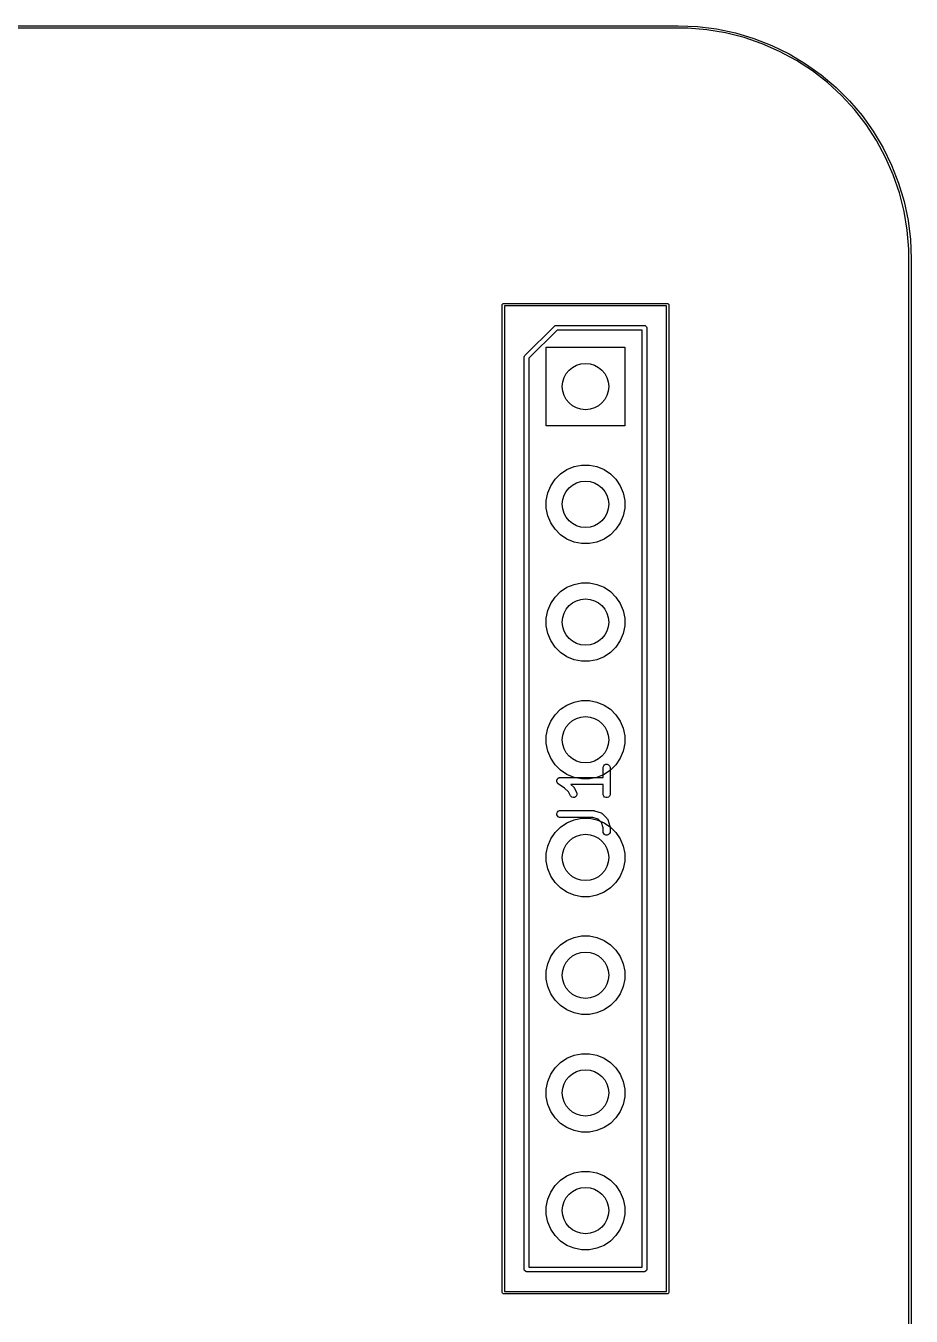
# Model space of a CAD drawing. Header units: millimetres. Extents: x 67 to 156, y -133 to -24.
# Drawn here: x 136.93 to 156.03, y -51.82 to -23.97 of the extents above; entities that cross this region are included whole.
import ezdxf

# ---------------------------------------------------------------- set-up
doc = ezdxf.new("R2010")
doc.units = ezdxf.units.MM
for name, color, linetype, true_color in [('B.Mask', 4, 'CONTINUOUS', 0x02ffee), ('Edge.Cuts', 254, 'CONTINUOUS', 0xd0d2cd), ('F.Courtyard', 6, 'CONTINUOUS', 0xff26e2), ('F.Fab', 9, 'CONTINUOUS', 0xafafaf), ('User.1', 9, 'CONTINUOUS', 0xc2c2c2)]:
    doc.layers.add(name, color=color, linetype=linetype, true_color=true_color)

msp = doc.modelspace()

# ---------------------------------------------------------------- linework, layer by layer
at = {"layer": 'B.Mask', "linetype": 'CONTINUOUS'}
for p, q in [((148.15, -32.61), (148.15, -30.91)), ((148.15, -30.91), (149.85, -30.91)), ((149.85, -30.91), (149.85, -32.61)), ((149.85, -32.61), (148.15, -32.61)), ((148.342941, -33.760766), (148.460766, -33.642941)), ((148.460766, -33.642941), (148.599313, -33.550367)), ((148.599313, -33.550367), (148.753258, -33.486601)), ((148.753258, -33.486601), (148.916685, -33.454093)), ((148.916685, -33.454093), (149.083315, -33.454093)), ((149.083315, -33.454093), (149.246742, -33.486601)), ((149.246742, -33.486601), (149.400687, -33.550367)), ((149.400687, -33.550367), (149.539234, -33.642941)), ((149.539234, -33.642941), (149.657059, -33.760766)), ((148.186601, -34.053258), (148.250367, -33.899313)), ((148.250367, -33.899313), (148.342941, -33.760766)), ((149.657059, -33.760766), (149.749633, -33.899313)), ((149.749633, -33.899313), (149.813399, -34.053258)), ((148.154093, -34.216685), (148.186601, -34.053258)), ((148.154093, -34.383315), (148.154093, -34.216685)), ((149.813399, -34.053258), (149.845907, -34.216685)), ((149.845907, -34.216685), (149.845907, -34.383315)), ((148.186601, -34.546742), (148.154093, -34.383315)), ((149.845907, -34.383315), (149.813399, -34.546742)), ((148.250367, -34.700687), (148.186601, -34.546742)), ((148.342941, -34.839234), (148.250367, -34.700687)), ((149.749633, -34.700687), (149.657059, -34.839234)), ((149.813399, -34.546742), (149.749633, -34.700687)), ((148.460766, -34.957059), (148.342941, -34.839234)), ((148.599313, -35.049633), (148.460766, -34.957059)), ((148.753258, -35.113399), (148.599313, -35.049633)), ((149.400687, -35.049633), (149.246742, -35.113399)), ((149.539234, -34.957059), (149.400687, -35.049633)), ((149.657059, -34.839234), (149.539234, -34.957059)), ((148.916685, -35.145907), (148.753258, -35.113399)), ((149.083315, -35.145907), (148.916685, -35.145907)), ((149.246742, -35.113399), (149.083315, -35.145907)), ((148.342941, -36.300766), (148.460766, -36.182941)), ((148.460766, -36.182941), (148.599313, -36.090367)), ((148.599313, -36.090367), (148.753258, -36.026601)), ((148.753258, -36.026601), (148.916685, -35.994093)), ((148.916685, -35.994093), (149.083315, -35.994093)), ((149.083315, -35.994093), (149.246742, -36.026601)), ((149.246742, -36.026601), (149.400687, -36.090367)), ((149.400687, -36.090367), (149.539234, -36.182941)), ((149.539234, -36.182941), (149.657059, -36.300766)), ((148.186601, -36.593258), (148.250367, -36.439313)), ((148.250367, -36.439313), (148.342941, -36.300766)), ((149.657059, -36.300766), (149.749633, -36.439313)), ((149.749633, -36.439313), (149.813399, -36.593258)), ((148.154093, -36.756685), (148.186601, -36.593258)), ((149.813399, -36.593258), (149.845907, -36.756685)), ((148.154093, -36.923315), (148.154093, -36.756685)), ((148.186601, -37.086742), (148.154093, -36.923315)), ((149.845907, -36.923315), (149.813399, -37.086742)), ((149.845907, -36.756685), (149.845907, -36.923315)), ((148.250367, -37.240687), (148.186601, -37.086742)), ((148.342941, -37.379234), (148.250367, -37.240687)), ((149.749633, -37.240687), (149.657059, -37.379234)), ((149.813399, -37.086742), (149.749633, -37.240687)), ((148.460766, -37.497059), (148.342941, -37.379234)), ((148.599313, -37.589633), (148.460766, -37.497059)), ((149.539234, -37.497059), (149.400687, -37.589633)), ((149.657059, -37.379234), (149.539234, -37.497059)), ((148.753258, -37.653399), (148.599313, -37.589633)), ((148.916685, -37.685907), (148.753258, -37.653399)), ((149.083315, -37.685907), (148.916685, -37.685907)), ((149.246742, -37.653399), (149.083315, -37.685907)), ((149.400687, -37.589633), (149.246742, -37.653399)), ((148.460766, -38.722941), (148.599313, -38.630367)), ((148.599313, -38.630367), (148.753258, -38.566601)), ((148.753258, -38.566601), (148.916685, -38.534093)), ((148.916685, -38.534093), (149.083315, -38.534093)), ((149.083315, -38.534093), (149.246742, -38.566601)), ((149.246742, -38.566601), (149.400687, -38.630367)), ((149.400687, -38.630367), (149.539234, -38.722941)), ((148.186601, -39.133258), (148.250367, -38.979313)), ((148.250367, -38.979313), (148.342941, -38.840766)), ((148.342941, -38.840766), (148.460766, -38.722941)), ((149.539234, -38.722941), (149.657059, -38.840766)), ((149.657059, -38.840766), (149.749633, -38.979313)), ((149.749633, -38.979313), (149.813399, -39.133258)), ((148.154093, -39.296685), (148.186601, -39.133258)), ((149.813399, -39.133258), (149.845907, -39.296685)), ((148.154093, -39.463315), (148.154093, -39.296685)), ((148.186601, -39.626742), (148.154093, -39.463315)), ((149.845907, -39.463315), (149.813399, -39.626742)), ((149.845907, -39.296685), (149.845907, -39.463315)), ((148.250367, -39.780687), (148.186601, -39.626742)), ((148.342941, -39.919234), (148.250367, -39.780687)), ((149.749633, -39.780687), (149.657059, -39.919234)), ((149.813399, -39.626742), (149.749633, -39.780687)), ((148.460766, -40.037059), (148.342941, -39.919234)), ((148.599313, -40.129633), (148.460766, -40.037059)), ((149.539234, -40.037059), (149.400687, -40.129633)), ((149.657059, -39.919234), (149.539234, -40.037059)), ((148.753258, -40.193399), (148.599313, -40.129633)), ((148.916685, -40.225907), (148.753258, -40.193399)), ((149.083315, -40.225907), (148.916685, -40.225907)), ((149.246742, -40.193399), (149.083315, -40.225907)), ((149.400687, -40.129633), (149.246742, -40.193399)), ((148.460766, -41.262941), (148.599313, -41.170367)), ((148.599313, -41.170367), (148.753258, -41.106601)), ((148.753258, -41.106601), (148.916685, -41.074093)), ((148.916685, -41.074093), (149.083315, -41.074093)), ((149.083315, -41.074093), (149.246742, -41.106601)), ((149.246742, -41.106601), (149.400687, -41.170367)), ((149.400687, -41.170367), (149.539234, -41.262941)), ((148.250367, -41.519313), (148.342941, -41.380766)), ((148.342941, -41.380766), (148.460766, -41.262941)), ((149.539234, -41.262941), (149.657059, -41.380766)), ((149.657059, -41.380766), (149.749633, -41.519313)), ((148.154093, -41.836685), (148.186601, -41.673258)), ((148.186601, -41.673258), (148.250367, -41.519313)), ((149.749633, -41.519313), (149.813399, -41.673258)), ((149.813399, -41.673258), (149.845907, -41.836685)), ((148.154093, -42.003315), (148.154093, -41.836685)), ((148.186601, -42.166742), (148.154093, -42.003315)), ((149.845907, -42.003315), (149.813399, -42.166742)), ((149.845907, -41.836685), (149.845907, -42.003315)), ((148.250367, -42.320687), (148.186601, -42.166742)), ((148.342941, -42.459234), (148.250367, -42.320687)), ((149.749633, -42.320687), (149.657059, -42.459234)), ((149.813399, -42.166742), (149.749633, -42.320687)), ((148.460766, -42.577059), (148.342941, -42.459234)), ((148.599313, -42.669633), (148.460766, -42.577059)), ((149.539234, -42.577059), (149.400687, -42.669633)), ((149.657059, -42.459234), (149.539234, -42.577059)), ((148.753258, -42.733399), (148.599313, -42.669633)), ((148.916685, -42.765907), (148.753258, -42.733399)), ((149.083315, -42.765907), (148.916685, -42.765907)), ((149.246742, -42.733399), (149.083315, -42.765907)), ((149.400687, -42.669633), (149.246742, -42.733399)), ((148.460766, -43.802941), (148.599313, -43.710367)), ((148.599313, -43.710367), (148.753258, -43.646601)), ((148.753258, -43.646601), (148.916685, -43.614093)), ((148.916685, -43.614093), (149.083315, -43.614093)), ((149.083315, -43.614093), (149.246742, -43.646601)), ((149.246742, -43.646601), (149.400687, -43.710367)), ((149.400687, -43.710367), (149.539234, -43.802941)), ((148.250367, -44.059313), (148.342941, -43.920766)), ((148.342941, -43.920766), (148.460766, -43.802941)), ((149.539234, -43.802941), (149.657059, -43.920766)), ((149.657059, -43.920766), (149.749633, -44.059313)), ((148.154093, -44.376685), (148.186601, -44.213258)), ((148.186601, -44.213258), (148.250367, -44.059313)), ((149.749633, -44.059313), (149.813399, -44.213258)), ((149.813399, -44.213258), (149.845907, -44.376685)), ((148.154093, -44.543315), (148.154093, -44.376685)), ((148.186601, -44.706742), (148.154093, -44.543315)), ((149.845907, -44.543315), (149.813399, -44.706742)), ((149.845907, -44.376685), (149.845907, -44.543315)), ((148.250367, -44.860687), (148.186601, -44.706742)), ((149.813399, -44.706742), (149.749633, -44.860687)), ((148.342941, -44.999234), (148.250367, -44.860687)), ((148.460766, -45.117059), (148.342941, -44.999234)), ((149.657059, -44.999234), (149.539234, -45.117059)), ((149.749633, -44.860687), (149.657059, -44.999234)), ((148.599313, -45.209633), (148.460766, -45.117059)), ((148.753258, -45.273399), (148.599313, -45.209633)), ((148.916685, -45.305907), (148.753258, -45.273399)), ((149.083315, -45.305907), (148.916685, -45.305907)), ((149.246742, -45.273399), (149.083315, -45.305907)), ((149.400687, -45.209633), (149.246742, -45.273399)), ((149.539234, -45.117059), (149.400687, -45.209633)), ((148.599313, -46.250367), (148.753258, -46.186601)), ((148.753258, -46.186601), (148.916685, -46.154093)), ((148.916685, -46.154093), (149.083315, -46.154093)), ((149.083315, -46.154093), (149.246742, -46.186601)), ((149.246742, -46.186601), (149.400687, -46.250367)), ((148.250367, -46.599313), (148.342941, -46.460766)), ((148.342941, -46.460766), (148.460766, -46.342941)), ((148.460766, -46.342941), (148.599313, -46.250367)), ((149.400687, -46.250367), (149.539234, -46.342941)), ((149.539234, -46.342941), (149.657059, -46.460766)), ((149.657059, -46.460766), (149.749633, -46.599313)), ((148.154093, -46.916685), (148.186601, -46.753258)), ((148.186601, -46.753258), (148.250367, -46.599313)), ((149.749633, -46.599313), (149.813399, -46.753258)), ((149.813399, -46.753258), (149.845907, -46.916685)), ((148.154093, -47.083315), (148.154093, -46.916685)), ((149.845907, -46.916685), (149.845907, -47.083315)), ((148.186601, -47.246742), (148.154093, -47.083315)), ((148.250367, -47.400687), (148.186601, -47.246742)), ((149.813399, -47.246742), (149.749633, -47.400687)), ((149.845907, -47.083315), (149.813399, -47.246742)), ((148.342941, -47.539234), (148.250367, -47.400687)), ((148.460766, -47.657059), (148.342941, -47.539234)), ((149.657059, -47.539234), (149.539234, -47.657059)), ((149.749633, -47.400687), (149.657059, -47.539234)), ((148.599313, -47.749633), (148.460766, -47.657059)), ((148.753258, -47.813399), (148.599313, -47.749633)), ((148.916685, -47.845907), (148.753258, -47.813399)), ((149.083315, -47.845907), (148.916685, -47.845907)), ((149.246742, -47.813399), (149.083315, -47.845907)), ((149.400687, -47.749633), (149.246742, -47.813399)), ((149.539234, -47.657059), (149.400687, -47.749633)), ((148.753258, -48.726601), (148.916685, -48.694093)), ((148.916685, -48.694093), (149.083315, -48.694093)), ((149.083315, -48.694093), (149.246742, -48.726601)), ((148.250367, -49.139313), (148.342941, -49.000766)), ((148.342941, -49.000766), (148.460766, -48.882941)), ((148.460766, -48.882941), (148.599313, -48.790367)), ((148.599313, -48.790367), (148.753258, -48.726601)), ((149.246742, -48.726601), (149.400687, -48.790367)), ((149.400687, -48.790367), (149.539234, -48.882941)), ((149.539234, -48.882941), (149.657059, -49.000766)), ((149.657059, -49.000766), (149.749633, -49.139313)), ((148.186601, -49.293258), (148.250367, -49.139313)), ((149.749633, -49.139313), (149.813399, -49.293258)), ((148.154093, -49.456685), (148.186601, -49.293258)), ((148.154093, -49.623315), (148.154093, -49.456685)), ((149.813399, -49.293258), (149.845907, -49.456685)), ((149.845907, -49.456685), (149.845907, -49.623315)), ((148.186601, -49.786742), (148.154093, -49.623315)), ((148.250367, -49.940687), (148.186601, -49.786742)), ((149.813399, -49.786742), (149.749633, -49.940687)), ((149.845907, -49.623315), (149.813399, -49.786742)), ((148.342941, -50.079234), (148.250367, -49.940687)), ((148.460766, -50.197059), (148.342941, -50.079234)), ((149.657059, -50.079234), (149.539234, -50.197059)), ((149.749633, -49.940687), (149.657059, -50.079234)), ((148.599313, -50.289633), (148.460766, -50.197059)), ((148.753258, -50.353399), (148.599313, -50.289633)), ((148.916685, -50.385907), (148.753258, -50.353399)), ((149.083315, -50.385907), (148.916685, -50.385907)), ((149.246742, -50.353399), (149.083315, -50.385907)), ((149.400687, -50.289633), (149.246742, -50.353399)), ((149.539234, -50.197059), (149.400687, -50.289633))]:
    msp.add_line(p, q, dxfattribs=at)
at = {"layer": 'B.Mask'}
for centre in [(149, -31.76), (149, -31.76), (149, -34.3), (149, -34.3), (149, -36.84), (149, -36.84), (149, -39.38), (149, -39.38), (149, -41.92), (149, -41.92), (149, -44.46), (149, -44.46), (149, -47), (149, -47), (149, -49.54), (149, -49.54)]:
    msp.add_circle(centre, 0.5, dxfattribs=at)
at = {"layer": 'Edge.Cuts', "linetype": 'CONTINUOUS'}
for p, q in [((72.954339, -23.975), (151, -23.975)), ((151, -24.025), (72.954339, -24.025)), ((151, -23.975), (151.414961, -23.992163)), ((151.205768, -24.025), (151, -24.025)), ((151.615897, -24.058985), (151.205768, -24.025)), ((151.414961, -23.992163), (151.827088, -24.043534)), ((152.021819, -24.126721), (151.615897, -24.058985)), ((151.827088, -24.043534), (152.233565, -24.128764)), ((152.420761, -24.227747), (152.021819, -24.126721)), ((152.233565, -24.128764), (152.631615, -24.247268)), ((152.809998, -24.361372), (152.420761, -24.227747)), ((152.631615, -24.247268), (153.01852, -24.398239)), ((153.186871, -24.526684), (152.809998, -24.361372)), ((153.01852, -24.398239), (153.391636, -24.580644)), ((153.548805, -24.722553), (153.186871, -24.526684)), ((153.391636, -24.580644), (153.748415, -24.793238)), ((153.893329, -24.947641), (153.548805, -24.722553)), ((153.748415, -24.793238), (154.086419, -25.034569)), ((154.218088, -25.200411), (153.893329, -24.947641)), ((154.086419, -25.034569), (154.40334, -25.302987)), ((154.520864, -25.479136), (154.218088, -25.200411)), ((154.40334, -25.302987), (154.697013, -25.59666)), ((154.799589, -25.781912), (154.520864, -25.479136)), ((154.697013, -25.59666), (154.965431, -25.913581)), ((155.052359, -26.106671), (154.799589, -25.781912)), ((154.965431, -25.913581), (155.206762, -26.251585)), ((155.277447, -26.451195), (155.052359, -26.106671)), ((155.206762, -26.251585), (155.419356, -26.608364)), ((155.473316, -26.813129), (155.277447, -26.451195)), ((155.419356, -26.608364), (155.601761, -26.98148)), ((155.638628, -27.190002), (155.473316, -26.813129)), ((155.601761, -26.98148), (155.752732, -27.368385)), ((155.772253, -27.579239), (155.638628, -27.190002)), ((155.752732, -27.368385), (155.871236, -27.766435)), ((155.873279, -27.978181), (155.772253, -27.579239)), ((155.871236, -27.766435), (155.956466, -28.172912)), ((155.941015, -28.384103), (155.873279, -27.978181)), ((155.975, -28.794232), (155.941015, -28.384103)), ((155.956466, -28.172912), (156.007837, -28.585039)), ((156.007837, -28.585039), (156.025, -29)), ((155.975, -29), (155.975, -28.794232)), ((155.975, -62.426911), (155.975, -29)), ((156.025, -29), (156.025, -62.426911))]:
    msp.add_line(p, q, dxfattribs=at)
at = {"layer": 'Edge.Cuts'}
for centre in [(149, -31.76), (149, -31.76), (149, -34.3), (149, -34.3), (149, -36.84), (149, -36.84), (149, -39.38), (149, -39.38), (149, -41.92), (149, -41.92), (149, -44.46), (149, -44.46), (149, -47), (149, -47), (149, -49.54), (149, -49.54)]:
    msp.add_circle(centre, 0.5, dxfattribs=at)
at = {"layer": 'F.Courtyard', "linetype": 'CONTINUOUS'}
for p, q in [((147.205, -29.99), (147.206903, -29.980433)), ((147.205, -51.31), (147.205, -29.99)), ((147.206903, -29.980433), (147.220433, -29.966903)), ((147.220433, -29.966903), (147.23, -29.965)), ((147.23, -29.965), (150.77, -29.965)), ((147.255, -30.015), (147.255, -51.285)), ((150.745, -30.015), (147.255, -30.015)), ((150.745, -51.285), (150.745, -30.015)), ((150.77, -29.965), (150.779567, -29.966903)), ((150.779567, -29.966903), (150.793097, -29.980433)), ((150.793097, -29.980433), (150.795, -29.99)), ((150.795, -29.99), (150.795, -51.31)), ((147.206903, -51.319567), (147.205, -51.31)), ((147.220433, -51.333097), (147.206903, -51.319567)), ((147.23, -51.335), (147.220433, -51.333097)), ((150.77, -51.335), (147.23, -51.335)), ((147.255, -51.285), (150.745, -51.285)), ((150.779567, -51.333097), (150.77, -51.335)), ((150.793097, -51.319567), (150.779567, -51.333097)), ((150.795, -51.31), (150.793097, -51.319567))]:
    msp.add_line(p, q, dxfattribs=at)
at = {"layer": 'F.Courtyard'}
for centre in [(149, -31.76), (149, -31.76), (149, -34.3), (149, -34.3), (149, -36.84), (149, -36.84), (149, -39.38), (149, -39.38), (149, -41.92), (149, -41.92), (149, -44.46), (149, -44.46), (149, -47), (149, -47), (149, -49.54), (149, -49.54)]:
    msp.add_circle(centre, 0.5, dxfattribs=at)
at = {"layer": 'F.Fab', "linetype": 'CONTINUOUS'}
for p, q in [((147.694645, -31.089645), (148.329645, -30.454644)), ((148.385711, -30.54), (147.78, -31.14571)), ((148.329645, -30.454644), (148.345866, -30.443806)), ((148.345866, -30.443806), (148.365, -30.44)), ((148.365, -30.44), (150.27, -30.44)), ((150.22, -30.54), (148.385711, -30.54)), ((150.22, -50.76), (150.22, -30.54)), ((150.27, -30.44), (150.289134, -30.443806)), ((150.289134, -30.443806), (150.316194, -30.470866)), ((150.316194, -30.470866), (150.32, -30.49)), ((150.32, -30.49), (150.32, -50.81)), ((147.68, -31.125), (147.683806, -31.105866)), ((147.68, -50.81), (147.68, -31.125)), ((147.683806, -31.105866), (147.694645, -31.089645)), ((147.78, -31.14571), (147.78, -50.76)), ((149.379819, -39.983333), (149.38126, -39.968701)), ((149.379819, -40.194047), (149.379819, -39.983333)), ((149.38126, -39.968701), (149.392459, -39.941665)), ((149.392459, -39.941665), (149.413151, -39.920973)), ((149.413151, -39.920973), (149.440187, -39.909774)), ((149.440187, -39.909774), (149.469451, -39.909774)), ((149.469451, -39.909774), (149.496487, -39.920973)), ((149.496487, -39.920973), (149.517179, -39.941665)), ((149.517179, -39.941665), (149.528378, -39.968701)), ((149.528378, -39.968701), (149.529819, -39.983333)), ((149.529819, -39.983333), (149.529819, -40.554761)), ((148.379819, -40.269126), (148.38126, -40.261841)), ((148.38126, -40.27633), (148.379819, -40.269126)), ((148.38126, -40.254415), (148.384072, -40.247626)), ((148.38126, -40.261841), (148.38126, -40.254415)), ((148.38126, -40.283679), (148.38126, -40.27633)), ((148.384101, -40.290539), (148.38126, -40.283679)), ((148.384072, -40.247626), (148.385498, -40.240418)), ((148.385558, -40.29782), (148.384101, -40.290539)), ((148.385498, -40.240418), (148.389617, -40.234239)), ((148.389646, -40.303925), (148.385558, -40.29782)), ((148.389617, -40.234239), (148.392459, -40.227379)), ((148.392459, -40.310715), (148.389646, -40.303925)), ((148.392459, -40.227379), (148.397654, -40.222183)), ((148.397709, -40.315965), (148.392459, -40.310715)), ((148.397654, -40.222183), (148.401731, -40.216069)), ((148.401841, -40.322135), (148.397709, -40.315965)), ((148.401731, -40.216069), (148.4079, -40.211937)), ((148.413099, -40.331355), (148.401841, -40.322135)), ((148.4079, -40.211937), (148.413151, -40.206687)), ((148.413151, -40.331407), (148.413099, -40.331355)), ((148.413151, -40.206687), (148.41994, -40.203874)), ((148.413173, -40.331416), (148.413151, -40.331407)), ((148.413216, -40.331451), (148.413173, -40.331416)), ((148.549894, -40.422569), (148.413216, -40.331451)), ((148.41994, -40.203874), (148.426046, -40.199786)), ((148.426046, -40.199786), (148.433326, -40.198329)), ((148.433326, -40.198329), (148.440187, -40.195488)), ((148.440187, -40.195488), (148.454663, -40.194062)), ((148.454663, -40.194062), (148.45474, -40.194047)), ((148.45474, -40.194047), (148.454766, -40.194052)), ((148.454766, -40.194052), (148.454819, -40.194047)), ((148.454819, -40.194047), (149.379819, -40.194047)), ((149.379819, -40.344047), (148.683504, -40.344047)), ((148.683504, -40.344047), (148.745947, -40.40649)), ((149.379819, -40.554761), (149.379819, -40.344047)), ((148.631275, -40.50395), (148.549894, -40.422569)), ((148.673451, -40.588302), (148.631275, -40.50395)), ((148.681283, -40.600745), (148.673451, -40.588302)), ((148.703391, -40.619918), (148.681283, -40.600745)), ((148.731152, -40.629172), (148.703391, -40.619918)), ((148.760342, -40.627098), (148.731152, -40.629172)), ((148.745947, -40.40649), (148.750667, -40.41224)), ((148.750667, -40.41224), (148.752164, -40.413539)), ((148.752164, -40.413539), (148.753583, -40.415793)), ((148.753583, -40.415793), (148.755275, -40.417855)), ((148.755275, -40.417855), (148.756033, -40.419687)), ((148.756033, -40.419687), (148.759996, -40.425982)), ((148.759996, -40.425982), (148.807615, -40.52122)), ((148.786517, -40.61401), (148.760342, -40.627098)), ((148.80569, -40.591903), (148.786517, -40.61401)), ((148.814944, -40.564141), (148.80569, -40.591903)), ((148.807615, -40.52122), (148.81287, -40.534951)), ((148.81287, -40.534951), (148.814944, -40.564141)), ((149.38126, -40.569393), (149.379819, -40.554761)), ((149.392459, -40.596429), (149.38126, -40.569393)), ((149.413151, -40.617121), (149.392459, -40.596429)), ((149.440187, -40.62832), (149.413151, -40.617121)), ((149.469451, -40.62832), (149.440187, -40.62832)), ((149.496487, -40.617121), (149.469451, -40.62832)), ((149.517179, -40.596429), (149.496487, -40.617121)), ((149.528378, -40.569393), (149.517179, -40.596429)), ((149.529819, -40.554761), (149.528378, -40.569393)), ((148.392459, -40.941665), (148.413151, -40.920973)), ((148.413151, -40.920973), (148.440187, -40.909774)), ((148.440187, -40.909774), (148.454819, -40.908333)), ((148.454819, -40.908333), (149.169104, -40.908333)), ((149.169104, -40.908333), (149.176509, -40.909062)), ((149.176509, -40.909062), (149.178484, -40.908922)), ((149.178484, -40.908922), (149.181081, -40.909512)), ((149.181081, -40.909512), (149.183736, -40.909774)), ((149.183736, -40.909774), (149.185567, -40.910532)), ((149.185567, -40.910532), (149.192821, -40.912182)), ((149.192821, -40.912182), (149.335678, -40.959801)), ((148.38126, -40.968701), (148.392459, -40.941665)), ((148.38126, -40.997965), (148.38126, -40.968701)), ((148.392459, -41.025001), (148.38126, -40.997965)), ((148.413151, -41.045693), (148.392459, -41.025001)), ((148.440187, -41.056892), (148.413151, -41.045693)), ((148.454819, -41.058333), (148.440187, -41.056892)), ((149.156934, -41.058333), (148.454819, -41.058333)), ((149.271447, -41.096504), (149.156934, -41.058333)), ((149.341648, -41.166704), (149.271447, -41.096504)), ((149.335678, -40.959801), (149.349103, -40.965795)), ((149.379819, -41.281217), (149.341648, -41.166704)), ((149.349103, -40.965795), (149.351137, -40.967559)), ((149.351137, -40.967559), (149.353628, -40.968591)), ((149.353628, -40.968591), (149.364994, -40.977919)), ((149.364994, -40.977919), (149.460233, -41.073157)), ((149.460233, -41.073157), (149.469561, -41.084522)), ((149.469561, -41.084522), (149.470592, -41.087012)), ((149.470592, -41.087012), (149.472357, -41.089047)), ((149.472357, -41.089047), (149.478351, -41.102473)), ((149.478351, -41.102473), (149.52597, -41.245329)), ((149.379819, -41.364285), (149.379819, -41.281217)), ((149.38126, -41.378917), (149.379819, -41.364285)), ((149.392459, -41.405953), (149.38126, -41.378917)), ((149.413151, -41.426645), (149.392459, -41.405953)), ((149.440187, -41.437844), (149.413151, -41.426645)), ((149.469451, -41.437844), (149.440187, -41.437844)), ((149.496487, -41.426645), (149.469451, -41.437844)), ((149.517179, -41.405953), (149.496487, -41.426645)), ((149.528378, -41.378917), (149.517179, -41.405953)), ((149.52597, -41.245329), (149.527619, -41.252584)), ((149.527619, -41.252584), (149.528378, -41.254415)), ((149.528378, -41.254415), (149.528639, -41.257068)), ((149.529819, -41.364285), (149.528378, -41.378917)), ((149.528639, -41.257068), (149.52923, -41.259666)), ((149.52923, -41.259666), (149.529089, -41.26164)), ((149.529089, -41.26164), (149.529819, -41.269047)), ((149.529819, -41.269047), (149.529819, -41.364285)), ((147.683806, -50.829134), (147.68, -50.81)), ((147.710866, -50.856194), (147.683806, -50.829134)), ((147.73, -50.86), (147.710866, -50.856194)), ((150.27, -50.86), (147.73, -50.86)), ((147.78, -50.76), (150.22, -50.76)), ((150.289134, -50.856194), (150.27, -50.86)), ((150.316194, -50.829134), (150.289134, -50.856194)), ((150.32, -50.81), (150.316194, -50.829134))]:
    msp.add_line(p, q, dxfattribs=at)
at = {"layer": 'F.Fab'}
for centre in [(149, -31.76), (149, -31.76), (149, -34.3), (149, -34.3), (149, -36.84), (149, -36.84), (149, -39.38), (149, -39.38), (149, -41.92), (149, -41.92), (149, -44.46), (149, -44.46), (149, -47), (149, -47), (149, -49.54), (149, -49.54)]:
    msp.add_circle(centre, 0.5, dxfattribs=at)
at = {"layer": 'User.1'}
for centre in [(149, -31.76), (149, -31.76), (149, -34.3), (149, -34.3), (149, -36.84), (149, -36.84), (149, -39.38), (149, -39.38), (149, -41.92), (149, -41.92), (149, -44.46), (149, -44.46), (149, -47), (149, -47), (149, -49.54), (149, -49.54)]:
    msp.add_circle(centre, 0.5, dxfattribs=at)

doc.saveas('drawing.dxf')
